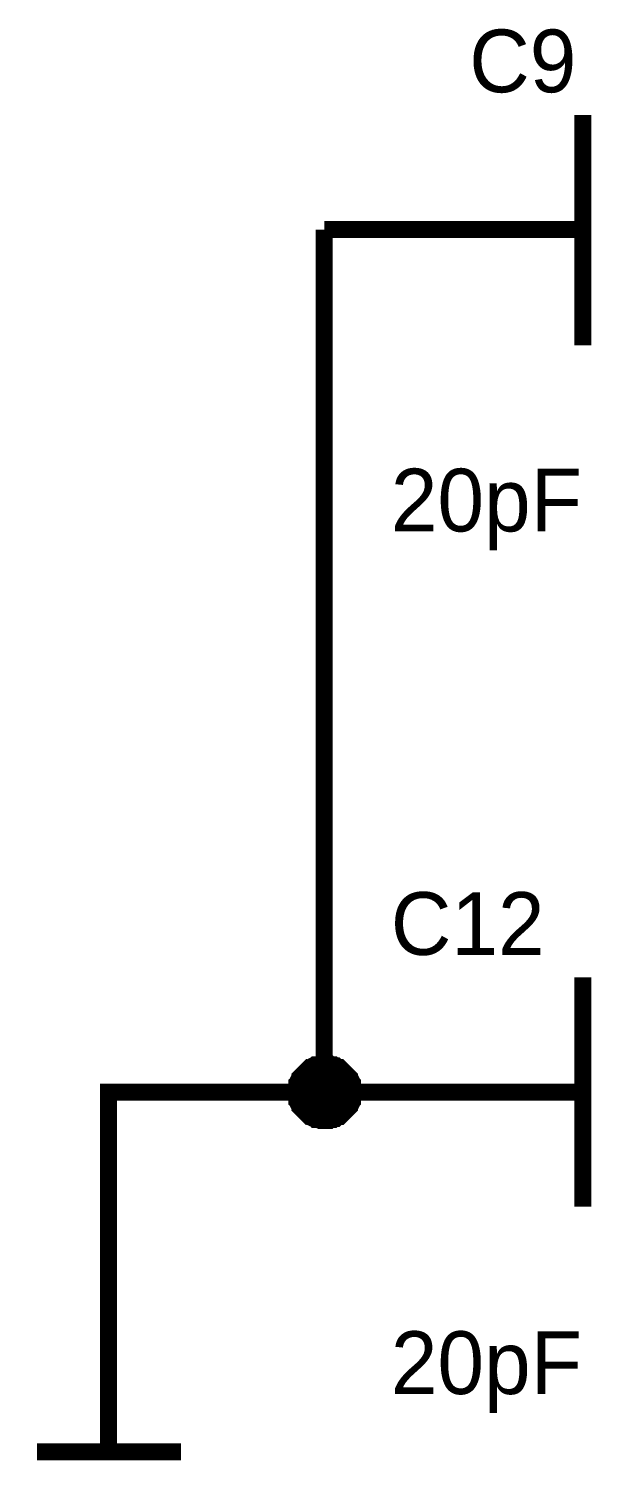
# Model space of a CAD drawing. Header units: millimetres. Extents: x 0 to 11.5, y 0 to 7.6.
# Drawn here: x 5.694 to 6.086, y 1.895 to 2.89 of the extents above; entities that cross this region are included whole.
import ezdxf

# ---------------------------------------------------------------- set-up
doc = ezdxf.new("R2010")
doc.units = ezdxf.units.MM
doc.header["$MEASUREMENT"] = 0
doc.layers.add('Sheet', color=255, linetype='Continuous')

msp = doc.modelspace()

# ---------------------------------------------------------------- linework, layer by layer
at = {"layer": 'Sheet'}
for points, const_width in [([(6.08005, 2.67009), (6.08005, 2.83024)], 0.0118), ([(5.75, 2.00086), (5.75, 2.15079), (5.90002, 2.15079), (5.90002, 2.7505)], 0.0118), ([(6.00027, 2.7505), (5.90002, 2.7505)], 0.0118), ([(6.08005, 2.7505), (6.00027, 2.7505)], 0.0118), ([(6.08005, 2.07105), (6.08005, 2.23052)], 0.0118), ([(5.88025, 2.15079), (5.88025, 2.15147), (5.88025, 2.15283), (5.88025, 2.15352), (5.88093, 2.15488), (5.88093, 2.15556), (5.88093, 2.15692), (5.88161, 2.1576), (5.88161, 2.15829), (5.88229, 2.15965), (5.88298, 2.16033), (5.88298, 2.16101), (5.88366, 2.16169), (5.88434, 2.16237), (5.88502, 2.16306), (5.8857, 2.16374), (5.88639, 2.16442), (5.88707, 2.1651), (5.88775, 2.16578), (5.88843, 2.16646), (5.88911, 2.16714), (5.88979, 2.16783), (5.89048, 2.16783), (5.89116, 2.16851), (5.89252, 2.16919), (5.8932, 2.16919), (5.89389, 2.16987), (5.89525, 2.16987), (5.89593, 2.16987), (5.8973, 2.17055), (5.89798, 2.17055), (5.89934, 2.17055), (5.90002, 2.17055)], 0.0118), ([(5.88025, 2.15079), (5.88025, 2.15147), (5.88025, 2.15283), (5.88025, 2.15352), (5.88093, 2.15488), (5.88093, 2.15556), (5.88093, 2.15692), (5.88161, 2.1576), (5.88161, 2.15829), (5.88229, 2.15965), (5.88298, 2.16033), (5.88298, 2.16101), (5.88366, 2.16169), (5.88434, 2.16237), (5.88502, 2.16306), (5.8857, 2.16374), (5.88639, 2.16442), (5.88707, 2.1651), (5.88775, 2.16578), (5.88843, 2.16646), (5.88911, 2.16714), (5.88979, 2.16783), (5.89048, 2.16783), (5.89116, 2.16851), (5.89252, 2.16919), (5.8932, 2.16919), (5.89389, 2.16987), (5.89525, 2.16987), (5.89593, 2.16987), (5.8973, 2.17055), (5.89798, 2.17055), (5.89934, 2.17055), (5.90002, 2.17055)], 0.0118), ([(5.88025, 2.15079), (5.88025, 2.15147), (5.88025, 2.15283), (5.88025, 2.15352), (5.88093, 2.15488), (5.88093, 2.15556), (5.88093, 2.15692), (5.88161, 2.1576), (5.88161, 2.15829), (5.88229, 2.15965), (5.88298, 2.16033), (5.88298, 2.16101), (5.88366, 2.16169), (5.88434, 2.16237), (5.88502, 2.16306), (5.8857, 2.16374), (5.88639, 2.16442), (5.88707, 2.1651), (5.88775, 2.16578), (5.88843, 2.16646), (5.88911, 2.16714), (5.88979, 2.16783), (5.89048, 2.16783), (5.89116, 2.16851), (5.89252, 2.16919), (5.8932, 2.16919), (5.89389, 2.16987), (5.89525, 2.16987), (5.89593, 2.16987), (5.8973, 2.17055), (5.89798, 2.17055), (5.89934, 2.17055), (5.90002, 2.17055)], 0.0118), ([(5.88025, 2.15079), (5.88025, 2.15147), (5.88025, 2.15283), (5.88025, 2.15352), (5.88093, 2.15488), (5.88093, 2.15556), (5.88093, 2.15692), (5.88161, 2.1576), (5.88161, 2.15829), (5.88229, 2.15965), (5.88298, 2.16033), (5.88298, 2.16101), (5.88366, 2.16169), (5.88434, 2.16237), (5.88502, 2.16306), (5.8857, 2.16374), (5.88639, 2.16442), (5.88707, 2.1651), (5.88775, 2.16578), (5.88843, 2.16646), (5.88911, 2.16714), (5.88979, 2.16783), (5.89048, 2.16783), (5.89116, 2.16851), (5.89252, 2.16919), (5.8932, 2.16919), (5.89389, 2.16987), (5.89525, 2.16987), (5.89593, 2.16987), (5.8973, 2.17055), (5.89798, 2.17055), (5.89934, 2.17055), (5.90002, 2.17055)], 0.0118), ([(5.88025, 2.15079), (5.88025, 2.15147), (5.88025, 2.15283), (5.88025, 2.15352), (5.88093, 2.15488), (5.88093, 2.15556), (5.88093, 2.15692), (5.88161, 2.1576), (5.88161, 2.15829), (5.88229, 2.15965), (5.88298, 2.16033), (5.88298, 2.16101), (5.88366, 2.16169), (5.88434, 2.16237), (5.88502, 2.16306), (5.8857, 2.16374), (5.88639, 2.16442), (5.88707, 2.1651), (5.88775, 2.16578), (5.88843, 2.16646), (5.88911, 2.16714), (5.88979, 2.16783), (5.89048, 2.16783), (5.89116, 2.16851), (5.89252, 2.16919), (5.8932, 2.16919), (5.89389, 2.16987), (5.89525, 2.16987), (5.89593, 2.16987), (5.8973, 2.17055), (5.89798, 2.17055), (5.89934, 2.17055), (5.90002, 2.17055)], 0.0118), ([(5.88025, 2.15079), (5.88025, 2.15147), (5.88025, 2.15283), (5.88025, 2.15352), (5.88093, 2.15488), (5.88093, 2.15556), (5.88093, 2.15692), (5.88161, 2.1576), (5.88161, 2.15829), (5.88229, 2.15965), (5.88298, 2.16033), (5.88298, 2.16101), (5.88366, 2.16169), (5.88434, 2.16237), (5.88502, 2.16306), (5.8857, 2.16374), (5.88639, 2.16442), (5.88707, 2.1651), (5.88775, 2.16578), (5.88843, 2.16646), (5.88911, 2.16714), (5.88979, 2.16783), (5.89048, 2.16783), (5.89116, 2.16851), (5.89252, 2.16919), (5.8932, 2.16919), (5.89389, 2.16987), (5.89525, 2.16987), (5.89593, 2.16987), (5.8973, 2.17055), (5.89798, 2.17055), (5.89934, 2.17055), (5.90002, 2.17055)], 0.0039), ([(5.88025, 2.15079), (5.88025, 2.15147), (5.88025, 2.15283), (5.88025, 2.15352), (5.88093, 2.15488), (5.88093, 2.15556), (5.88093, 2.15692), (5.88161, 2.1576), (5.88161, 2.15829), (5.88229, 2.15965), (5.88298, 2.16033), (5.88298, 2.16101), (5.88366, 2.16169), (5.88434, 2.16237), (5.88502, 2.16306), (5.8857, 2.16374), (5.88639, 2.16442), (5.88707, 2.1651), (5.88775, 2.16578), (5.88843, 2.16646), (5.88911, 2.16714), (5.88979, 2.16783), (5.89048, 2.16783), (5.89116, 2.16851), (5.89252, 2.16919), (5.8932, 2.16919), (5.89389, 2.16987), (5.89525, 2.16987), (5.89593, 2.16987), (5.8973, 2.17055), (5.89798, 2.17055), (5.89934, 2.17055), (5.90002, 2.17055)], 0.0039), ([(5.88025, 2.15079), (5.88025, 2.15147), (5.88025, 2.15283), (5.88025, 2.15352), (5.88093, 2.15488), (5.88093, 2.15556), (5.88093, 2.15692), (5.88161, 2.1576), (5.88161, 2.15829), (5.88229, 2.15965), (5.88298, 2.16033), (5.88298, 2.16101), (5.88366, 2.16169), (5.88434, 2.16237), (5.88502, 2.16306), (5.8857, 2.16374), (5.88639, 2.16442), (5.88707, 2.1651), (5.88775, 2.16578), (5.88843, 2.16646), (5.88911, 2.16714), (5.88979, 2.16783), (5.89048, 2.16783), (5.89116, 2.16851), (5.89252, 2.16919), (5.8932, 2.16919), (5.89389, 2.16987), (5.89525, 2.16987), (5.89593, 2.16987), (5.8973, 2.17055), (5.89798, 2.17055), (5.89934, 2.17055), (5.90002, 2.17055)], 0.0039), ([(5.88025, 2.15079), (5.88025, 2.15147), (5.88025, 2.15283), (5.88025, 2.15352), (5.88093, 2.15488), (5.88093, 2.15556), (5.88093, 2.15692), (5.88161, 2.1576), (5.88161, 2.15829), (5.88229, 2.15965), (5.88298, 2.16033), (5.88298, 2.16101), (5.88366, 2.16169), (5.88434, 2.16237), (5.88502, 2.16306), (5.8857, 2.16374), (5.88639, 2.16442), (5.88707, 2.1651), (5.88775, 2.16578), (5.88843, 2.16646), (5.88911, 2.16714), (5.88979, 2.16783), (5.89048, 2.16783), (5.89116, 2.16851), (5.89252, 2.16919), (5.8932, 2.16919), (5.89389, 2.16987), (5.89525, 2.16987), (5.89593, 2.16987), (5.8973, 2.17055), (5.89798, 2.17055), (5.89934, 2.17055), (5.90002, 2.17055)], 0.0039), ([(5.88025, 2.15079), (5.88025, 2.15147), (5.88025, 2.15283), (5.88025, 2.15352), (5.88093, 2.15488), (5.88093, 2.15556), (5.88093, 2.15692), (5.88161, 2.1576), (5.88161, 2.15829), (5.88229, 2.15965), (5.88298, 2.16033), (5.88298, 2.16101), (5.88366, 2.16169), (5.88434, 2.16237), (5.88502, 2.16306), (5.8857, 2.16374), (5.88639, 2.16442), (5.88707, 2.1651), (5.88775, 2.16578), (5.88843, 2.16646), (5.88911, 2.16714), (5.88979, 2.16783), (5.89048, 2.16783), (5.89116, 2.16851), (5.89252, 2.16919), (5.8932, 2.16919), (5.89389, 2.16987), (5.89525, 2.16987), (5.89593, 2.16987), (5.8973, 2.17055), (5.89798, 2.17055), (5.89934, 2.17055), (5.90002, 2.17055)], 0.0039), ([(5.90002, 2.17055), (5.90002, 2.17055)], 0.0118), ([(5.90002, 2.17055), (5.90139, 2.17055), (5.90207, 2.17055), (5.90343, 2.17055), (5.90412, 2.16987), (5.90548, 2.16987), (5.90616, 2.16987), (5.90684, 2.16919), (5.90821, 2.16919), (5.90889, 2.16851), (5.90957, 2.16783), (5.91093, 2.16783), (5.91162, 2.16714), (5.9123, 2.16646), (5.91298, 2.16578), (5.91366, 2.1651), (5.91434, 2.16442), (5.91503, 2.16374), (5.91571, 2.16306), (5.91639, 2.16237), (5.91707, 2.16169), (5.91775, 2.16101), (5.91775, 2.16033), (5.91844, 2.15965), (5.91912, 2.15829), (5.91912, 2.1576), (5.9198, 2.15692), (5.9198, 2.15556), (5.9198, 2.15488), (5.92048, 2.15352), (5.92048, 2.15283), (5.92048, 2.15147), (5.92048, 2.15079)], 0.0118), ([(5.90002, 2.17055), (5.90002, 2.17055)], 0.0118), ([(5.90002, 2.17055), (5.90139, 2.17055), (5.90207, 2.17055), (5.90343, 2.17055), (5.90412, 2.16987), (5.90548, 2.16987), (5.90616, 2.16987), (5.90684, 2.16919), (5.90821, 2.16919), (5.90889, 2.16851), (5.90957, 2.16783), (5.91093, 2.16783), (5.91162, 2.16714), (5.9123, 2.16646), (5.91298, 2.16578), (5.91366, 2.1651), (5.91434, 2.16442), (5.91503, 2.16374), (5.91571, 2.16306), (5.91639, 2.16237), (5.91707, 2.16169), (5.91775, 2.16101), (5.91775, 2.16033), (5.91844, 2.15965), (5.91912, 2.15829), (5.91912, 2.1576), (5.9198, 2.15692), (5.9198, 2.15556), (5.9198, 2.15488), (5.92048, 2.15352), (5.92048, 2.15283), (5.92048, 2.15147), (5.92048, 2.15079)], 0.0118), ([(5.90002, 2.17055), (5.90002, 2.17055)], 0.0118), ([(5.90002, 2.17055), (5.90139, 2.17055), (5.90207, 2.17055), (5.90343, 2.17055), (5.90412, 2.16987), (5.90548, 2.16987), (5.90616, 2.16987), (5.90684, 2.16919), (5.90821, 2.16919), (5.90889, 2.16851), (5.90957, 2.16783), (5.91093, 2.16783), (5.91162, 2.16714), (5.9123, 2.16646), (5.91298, 2.16578), (5.91366, 2.1651), (5.91434, 2.16442), (5.91503, 2.16374), (5.91571, 2.16306), (5.91639, 2.16237), (5.91707, 2.16169), (5.91775, 2.16101), (5.91775, 2.16033), (5.91844, 2.15965), (5.91912, 2.15829), (5.91912, 2.1576), (5.9198, 2.15692), (5.9198, 2.15556), (5.9198, 2.15488), (5.92048, 2.15352), (5.92048, 2.15283), (5.92048, 2.15147), (5.92048, 2.15079)], 0.0118), ([(5.90002, 2.17055), (5.90002, 2.17055)], 0.0118), ([(5.90002, 2.17055), (5.90139, 2.17055), (5.90207, 2.17055), (5.90343, 2.17055), (5.90412, 2.16987), (5.90548, 2.16987), (5.90616, 2.16987), (5.90684, 2.16919), (5.90821, 2.16919), (5.90889, 2.16851), (5.90957, 2.16783), (5.91093, 2.16783), (5.91162, 2.16714), (5.9123, 2.16646), (5.91298, 2.16578), (5.91366, 2.1651), (5.91434, 2.16442), (5.91503, 2.16374), (5.91571, 2.16306), (5.91639, 2.16237), (5.91707, 2.16169), (5.91775, 2.16101), (5.91775, 2.16033), (5.91844, 2.15965), (5.91912, 2.15829), (5.91912, 2.1576), (5.9198, 2.15692), (5.9198, 2.15556), (5.9198, 2.15488), (5.92048, 2.15352), (5.92048, 2.15283), (5.92048, 2.15147), (5.92048, 2.15079)], 0.0118), ([(5.90002, 2.17055), (5.90002, 2.17055)], 0.0118), ([(5.90002, 2.17055), (5.90139, 2.17055), (5.90207, 2.17055), (5.90343, 2.17055), (5.90412, 2.16987), (5.90548, 2.16987), (5.90616, 2.16987), (5.90684, 2.16919), (5.90821, 2.16919), (5.90889, 2.16851), (5.90957, 2.16783), (5.91093, 2.16783), (5.91162, 2.16714), (5.9123, 2.16646), (5.91298, 2.16578), (5.91366, 2.1651), (5.91434, 2.16442), (5.91503, 2.16374), (5.91571, 2.16306), (5.91639, 2.16237), (5.91707, 2.16169), (5.91775, 2.16101), (5.91775, 2.16033), (5.91844, 2.15965), (5.91912, 2.15829), (5.91912, 2.1576), (5.9198, 2.15692), (5.9198, 2.15556), (5.9198, 2.15488), (5.92048, 2.15352), (5.92048, 2.15283), (5.92048, 2.15147), (5.92048, 2.15079)], 0.0118), ([(5.90002, 2.17055), (5.90002, 2.17055)], 0.0039), ([(5.90002, 2.17055), (5.90139, 2.17055), (5.90207, 2.17055), (5.90343, 2.17055), (5.90412, 2.16987), (5.90548, 2.16987), (5.90616, 2.16987), (5.90684, 2.16919), (5.90821, 2.16919), (5.90889, 2.16851), (5.90957, 2.16783), (5.91093, 2.16783), (5.91162, 2.16714), (5.9123, 2.16646), (5.91298, 2.16578), (5.91366, 2.1651), (5.91434, 2.16442), (5.91503, 2.16374), (5.91571, 2.16306), (5.91639, 2.16237), (5.91707, 2.16169), (5.91775, 2.16101), (5.91775, 2.16033), (5.91844, 2.15965), (5.91912, 2.15829), (5.91912, 2.1576), (5.9198, 2.15692), (5.9198, 2.15556), (5.9198, 2.15488), (5.92048, 2.15352), (5.92048, 2.15283), (5.92048, 2.15147), (5.92048, 2.15079)], 0.0039), ([(5.90002, 2.17055), (5.90002, 2.17055)], 0.0039), ([(5.90002, 2.17055), (5.90139, 2.17055), (5.90207, 2.17055), (5.90343, 2.17055), (5.90412, 2.16987), (5.90548, 2.16987), (5.90616, 2.16987), (5.90684, 2.16919), (5.90821, 2.16919), (5.90889, 2.16851), (5.90957, 2.16783), (5.91093, 2.16783), (5.91162, 2.16714), (5.9123, 2.16646), (5.91298, 2.16578), (5.91366, 2.1651), (5.91434, 2.16442), (5.91503, 2.16374), (5.91571, 2.16306), (5.91639, 2.16237), (5.91707, 2.16169), (5.91775, 2.16101), (5.91775, 2.16033), (5.91844, 2.15965), (5.91912, 2.15829), (5.91912, 2.1576), (5.9198, 2.15692), (5.9198, 2.15556), (5.9198, 2.15488), (5.92048, 2.15352), (5.92048, 2.15283), (5.92048, 2.15147), (5.92048, 2.15079)], 0.0039), ([(5.90002, 2.17055), (5.90002, 2.17055)], 0.0039), ([(5.90002, 2.17055), (5.90139, 2.17055), (5.90207, 2.17055), (5.90343, 2.17055), (5.90412, 2.16987), (5.90548, 2.16987), (5.90616, 2.16987), (5.90684, 2.16919), (5.90821, 2.16919), (5.90889, 2.16851), (5.90957, 2.16783), (5.91093, 2.16783), (5.91162, 2.16714), (5.9123, 2.16646), (5.91298, 2.16578), (5.91366, 2.1651), (5.91434, 2.16442), (5.91503, 2.16374), (5.91571, 2.16306), (5.91639, 2.16237), (5.91707, 2.16169), (5.91775, 2.16101), (5.91775, 2.16033), (5.91844, 2.15965), (5.91912, 2.15829), (5.91912, 2.1576), (5.9198, 2.15692), (5.9198, 2.15556), (5.9198, 2.15488), (5.92048, 2.15352), (5.92048, 2.15283), (5.92048, 2.15147), (5.92048, 2.15079)], 0.0039), ([(5.90002, 2.17055), (5.90002, 2.17055)], 0.0039), ([(5.90002, 2.17055), (5.90139, 2.17055), (5.90207, 2.17055), (5.90343, 2.17055), (5.90412, 2.16987), (5.90548, 2.16987), (5.90616, 2.16987), (5.90684, 2.16919), (5.90821, 2.16919), (5.90889, 2.16851), (5.90957, 2.16783), (5.91093, 2.16783), (5.91162, 2.16714), (5.9123, 2.16646), (5.91298, 2.16578), (5.91366, 2.1651), (5.91434, 2.16442), (5.91503, 2.16374), (5.91571, 2.16306), (5.91639, 2.16237), (5.91707, 2.16169), (5.91775, 2.16101), (5.91775, 2.16033), (5.91844, 2.15965), (5.91912, 2.15829), (5.91912, 2.1576), (5.9198, 2.15692), (5.9198, 2.15556), (5.9198, 2.15488), (5.92048, 2.15352), (5.92048, 2.15283), (5.92048, 2.15147), (5.92048, 2.15079)], 0.0039), ([(5.90002, 2.17055), (5.90002, 2.17055)], 0.0039), ([(5.90002, 2.17055), (5.90139, 2.17055), (5.90207, 2.17055), (5.90343, 2.17055), (5.90412, 2.16987), (5.90548, 2.16987), (5.90616, 2.16987), (5.90684, 2.16919), (5.90821, 2.16919), (5.90889, 2.16851), (5.90957, 2.16783), (5.91093, 2.16783), (5.91162, 2.16714), (5.9123, 2.16646), (5.91298, 2.16578), (5.91366, 2.1651), (5.91434, 2.16442), (5.91503, 2.16374), (5.91571, 2.16306), (5.91639, 2.16237), (5.91707, 2.16169), (5.91775, 2.16101), (5.91775, 2.16033), (5.91844, 2.15965), (5.91912, 2.15829), (5.91912, 2.1576), (5.9198, 2.15692), (5.9198, 2.15556), (5.9198, 2.15488), (5.92048, 2.15352), (5.92048, 2.15283), (5.92048, 2.15147), (5.92048, 2.15079)], 0.0039), ([(5.90002, 2.13103), (5.89934, 2.13103), (5.89798, 2.13103), (5.8973, 2.13103), (5.89593, 2.13171), (5.89525, 2.13171), (5.89389, 2.13171), (5.8932, 2.13239), (5.89252, 2.13239), (5.89116, 2.13307), (5.89048, 2.13375), (5.88979, 2.13375), (5.88911, 2.13443), (5.88843, 2.13511), (5.88775, 2.1358), (5.88707, 2.13648), (5.88639, 2.13716), (5.8857, 2.13784), (5.88502, 2.13852), (5.88434, 2.1392), (5.88366, 2.13989), (5.88298, 2.14057), (5.88298, 2.14125), (5.88229, 2.14193), (5.88161, 2.14329), (5.88161, 2.14397), (5.88093, 2.14466), (5.88093, 2.14602), (5.88093, 2.1467), (5.88025, 2.14806), (5.88025, 2.14874), (5.88025, 2.15011), (5.88025, 2.15079)], 0.0118), ([(5.88025, 2.15079), (5.88025, 2.15079)], 0.0118), ([(5.90002, 2.13103), (5.89934, 2.13103), (5.89798, 2.13103), (5.8973, 2.13103), (5.89593, 2.13171), (5.89525, 2.13171), (5.89389, 2.13171), (5.8932, 2.13239), (5.89252, 2.13239), (5.89116, 2.13307), (5.89048, 2.13375), (5.88979, 2.13375), (5.88911, 2.13443), (5.88843, 2.13511), (5.88775, 2.1358), (5.88707, 2.13648), (5.88639, 2.13716), (5.8857, 2.13784), (5.88502, 2.13852), (5.88434, 2.1392), (5.88366, 2.13989), (5.88298, 2.14057), (5.88298, 2.14125), (5.88229, 2.14193), (5.88161, 2.14329), (5.88161, 2.14397), (5.88093, 2.14466), (5.88093, 2.14602), (5.88093, 2.1467), (5.88025, 2.14806), (5.88025, 2.14874), (5.88025, 2.15011), (5.88025, 2.15079)], 0.0118), ([(5.88025, 2.15079), (5.88025, 2.15079)], 0.0118), ([(5.90002, 2.13103), (5.89934, 2.13103), (5.89798, 2.13103), (5.8973, 2.13103), (5.89593, 2.13171), (5.89525, 2.13171), (5.89389, 2.13171), (5.8932, 2.13239), (5.89252, 2.13239), (5.89116, 2.13307), (5.89048, 2.13375), (5.88979, 2.13375), (5.88911, 2.13443), (5.88843, 2.13511), (5.88775, 2.1358), (5.88707, 2.13648), (5.88639, 2.13716), (5.8857, 2.13784), (5.88502, 2.13852), (5.88434, 2.1392), (5.88366, 2.13989), (5.88298, 2.14057), (5.88298, 2.14125), (5.88229, 2.14193), (5.88161, 2.14329), (5.88161, 2.14397), (5.88093, 2.14466), (5.88093, 2.14602), (5.88093, 2.1467), (5.88025, 2.14806), (5.88025, 2.14874), (5.88025, 2.15011), (5.88025, 2.15079)], 0.0118), ([(5.88025, 2.15079), (5.88025, 2.15079)], 0.0118), ([(5.90002, 2.13103), (5.89934, 2.13103), (5.89798, 2.13103), (5.8973, 2.13103), (5.89593, 2.13171), (5.89525, 2.13171), (5.89389, 2.13171), (5.8932, 2.13239), (5.89252, 2.13239), (5.89116, 2.13307), (5.89048, 2.13375), (5.88979, 2.13375), (5.88911, 2.13443), (5.88843, 2.13511), (5.88775, 2.1358), (5.88707, 2.13648), (5.88639, 2.13716), (5.8857, 2.13784), (5.88502, 2.13852), (5.88434, 2.1392), (5.88366, 2.13989), (5.88298, 2.14057), (5.88298, 2.14125), (5.88229, 2.14193), (5.88161, 2.14329), (5.88161, 2.14397), (5.88093, 2.14466), (5.88093, 2.14602), (5.88093, 2.1467), (5.88025, 2.14806), (5.88025, 2.14874), (5.88025, 2.15011), (5.88025, 2.15079)], 0.0118), ([(5.88025, 2.15079), (5.88025, 2.15079)], 0.0118), ([(5.90002, 2.13103), (5.89934, 2.13103), (5.89798, 2.13103), (5.8973, 2.13103), (5.89593, 2.13171), (5.89525, 2.13171), (5.89389, 2.13171), (5.8932, 2.13239), (5.89252, 2.13239), (5.89116, 2.13307), (5.89048, 2.13375), (5.88979, 2.13375), (5.88911, 2.13443), (5.88843, 2.13511), (5.88775, 2.1358), (5.88707, 2.13648), (5.88639, 2.13716), (5.8857, 2.13784), (5.88502, 2.13852), (5.88434, 2.1392), (5.88366, 2.13989), (5.88298, 2.14057), (5.88298, 2.14125), (5.88229, 2.14193), (5.88161, 2.14329), (5.88161, 2.14397), (5.88093, 2.14466), (5.88093, 2.14602), (5.88093, 2.1467), (5.88025, 2.14806), (5.88025, 2.14874), (5.88025, 2.15011), (5.88025, 2.15079)], 0.0118), ([(5.88025, 2.15079), (5.88025, 2.15079)], 0.0118), ([(5.90002, 2.13103), (5.89934, 2.13103), (5.89798, 2.13103), (5.8973, 2.13103), (5.89593, 2.13171), (5.89525, 2.13171), (5.89389, 2.13171), (5.8932, 2.13239), (5.89252, 2.13239), (5.89116, 2.13307), (5.89048, 2.13375), (5.88979, 2.13375), (5.88911, 2.13443), (5.88843, 2.13511), (5.88775, 2.1358), (5.88707, 2.13648), (5.88639, 2.13716), (5.8857, 2.13784), (5.88502, 2.13852), (5.88434, 2.1392), (5.88366, 2.13989), (5.88298, 2.14057), (5.88298, 2.14125), (5.88229, 2.14193), (5.88161, 2.14329), (5.88161, 2.14397), (5.88093, 2.14466), (5.88093, 2.14602), (5.88093, 2.1467), (5.88025, 2.14806), (5.88025, 2.14874), (5.88025, 2.15011), (5.88025, 2.15079)], 0.0039), ([(5.88025, 2.15079), (5.88025, 2.15079)], 0.0039), ([(5.90002, 2.13103), (5.89934, 2.13103), (5.89798, 2.13103), (5.8973, 2.13103), (5.89593, 2.13171), (5.89525, 2.13171), (5.89389, 2.13171), (5.8932, 2.13239), (5.89252, 2.13239), (5.89116, 2.13307), (5.89048, 2.13375), (5.88979, 2.13375), (5.88911, 2.13443), (5.88843, 2.13511), (5.88775, 2.1358), (5.88707, 2.13648), (5.88639, 2.13716), (5.8857, 2.13784), (5.88502, 2.13852), (5.88434, 2.1392), (5.88366, 2.13989), (5.88298, 2.14057), (5.88298, 2.14125), (5.88229, 2.14193), (5.88161, 2.14329), (5.88161, 2.14397), (5.88093, 2.14466), (5.88093, 2.14602), (5.88093, 2.1467), (5.88025, 2.14806), (5.88025, 2.14874), (5.88025, 2.15011), (5.88025, 2.15079)], 0.0039), ([(5.88025, 2.15079), (5.88025, 2.15079)], 0.0039), ([(5.90002, 2.13103), (5.89934, 2.13103), (5.89798, 2.13103), (5.8973, 2.13103), (5.89593, 2.13171), (5.89525, 2.13171), (5.89389, 2.13171), (5.8932, 2.13239), (5.89252, 2.13239), (5.89116, 2.13307), (5.89048, 2.13375), (5.88979, 2.13375), (5.88911, 2.13443), (5.88843, 2.13511), (5.88775, 2.1358), (5.88707, 2.13648), (5.88639, 2.13716), (5.8857, 2.13784), (5.88502, 2.13852), (5.88434, 2.1392), (5.88366, 2.13989), (5.88298, 2.14057), (5.88298, 2.14125), (5.88229, 2.14193), (5.88161, 2.14329), (5.88161, 2.14397), (5.88093, 2.14466), (5.88093, 2.14602), (5.88093, 2.1467), (5.88025, 2.14806), (5.88025, 2.14874), (5.88025, 2.15011), (5.88025, 2.15079)], 0.0039), ([(5.88025, 2.15079), (5.88025, 2.15079)], 0.0039), ([(5.90002, 2.13103), (5.89934, 2.13103), (5.89798, 2.13103), (5.8973, 2.13103), (5.89593, 2.13171), (5.89525, 2.13171), (5.89389, 2.13171), (5.8932, 2.13239), (5.89252, 2.13239), (5.89116, 2.13307), (5.89048, 2.13375), (5.88979, 2.13375), (5.88911, 2.13443), (5.88843, 2.13511), (5.88775, 2.1358), (5.88707, 2.13648), (5.88639, 2.13716), (5.8857, 2.13784), (5.88502, 2.13852), (5.88434, 2.1392), (5.88366, 2.13989), (5.88298, 2.14057), (5.88298, 2.14125), (5.88229, 2.14193), (5.88161, 2.14329), (5.88161, 2.14397), (5.88093, 2.14466), (5.88093, 2.14602), (5.88093, 2.1467), (5.88025, 2.14806), (5.88025, 2.14874), (5.88025, 2.15011), (5.88025, 2.15079)], 0.0039), ([(5.88025, 2.15079), (5.88025, 2.15079)], 0.0039), ([(5.90002, 2.13103), (5.89934, 2.13103), (5.89798, 2.13103), (5.8973, 2.13103), (5.89593, 2.13171), (5.89525, 2.13171), (5.89389, 2.13171), (5.8932, 2.13239), (5.89252, 2.13239), (5.89116, 2.13307), (5.89048, 2.13375), (5.88979, 2.13375), (5.88911, 2.13443), (5.88843, 2.13511), (5.88775, 2.1358), (5.88707, 2.13648), (5.88639, 2.13716), (5.8857, 2.13784), (5.88502, 2.13852), (5.88434, 2.1392), (5.88366, 2.13989), (5.88298, 2.14057), (5.88298, 2.14125), (5.88229, 2.14193), (5.88161, 2.14329), (5.88161, 2.14397), (5.88093, 2.14466), (5.88093, 2.14602), (5.88093, 2.1467), (5.88025, 2.14806), (5.88025, 2.14874), (5.88025, 2.15011), (5.88025, 2.15079)], 0.0039), ([(5.88025, 2.15079), (5.88025, 2.15079)], 0.0039), ([(5.92048, 2.15079), (5.92048, 2.15011), (5.92048, 2.14874), (5.92048, 2.14806), (5.9198, 2.1467), (5.9198, 2.14602), (5.9198, 2.14466), (5.91912, 2.14397), (5.91912, 2.14329), (5.91844, 2.14193), (5.91775, 2.14125), (5.91775, 2.14057), (5.91707, 2.13989), (5.91639, 2.1392), (5.91571, 2.13852), (5.91503, 2.13784), (5.91434, 2.13716), (5.91366, 2.13648), (5.91298, 2.1358), (5.9123, 2.13511), (5.91162, 2.13443), (5.91093, 2.13375), (5.90957, 2.13375), (5.90889, 2.13307), (5.90821, 2.13239), (5.90684, 2.13239), (5.90616, 2.13171), (5.90548, 2.13171), (5.90412, 2.13171), (5.90343, 2.13103), (5.90207, 2.13103), (5.90139, 2.13103), (5.90002, 2.13103)], 0.0118), ([(6.00027, 2.15079), (5.90002, 2.15079)], 0.0118), ([(5.92048, 2.15079), (5.92048, 2.15011), (5.92048, 2.14874), (5.92048, 2.14806), (5.9198, 2.1467), (5.9198, 2.14602), (5.9198, 2.14466), (5.91912, 2.14397), (5.91912, 2.14329), (5.91844, 2.14193), (5.91775, 2.14125), (5.91775, 2.14057), (5.91707, 2.13989), (5.91639, 2.1392), (5.91571, 2.13852), (5.91503, 2.13784), (5.91434, 2.13716), (5.91366, 2.13648), (5.91298, 2.1358), (5.9123, 2.13511), (5.91162, 2.13443), (5.91093, 2.13375), (5.90957, 2.13375), (5.90889, 2.13307), (5.90821, 2.13239), (5.90684, 2.13239), (5.90616, 2.13171), (5.90548, 2.13171), (5.90412, 2.13171), (5.90343, 2.13103), (5.90207, 2.13103), (5.90139, 2.13103), (5.90002, 2.13103)], 0.0118), ([(5.92048, 2.15079), (5.92048, 2.15011), (5.92048, 2.14874), (5.92048, 2.14806), (5.9198, 2.1467), (5.9198, 2.14602), (5.9198, 2.14466), (5.91912, 2.14397), (5.91912, 2.14329), (5.91844, 2.14193), (5.91775, 2.14125), (5.91775, 2.14057), (5.91707, 2.13989), (5.91639, 2.1392), (5.91571, 2.13852), (5.91503, 2.13784), (5.91434, 2.13716), (5.91366, 2.13648), (5.91298, 2.1358), (5.9123, 2.13511), (5.91162, 2.13443), (5.91093, 2.13375), (5.90957, 2.13375), (5.90889, 2.13307), (5.90821, 2.13239), (5.90684, 2.13239), (5.90616, 2.13171), (5.90548, 2.13171), (5.90412, 2.13171), (5.90343, 2.13103), (5.90207, 2.13103), (5.90139, 2.13103), (5.90002, 2.13103)], 0.0118), ([(5.92048, 2.15079), (5.92048, 2.15011), (5.92048, 2.14874), (5.92048, 2.14806), (5.9198, 2.1467), (5.9198, 2.14602), (5.9198, 2.14466), (5.91912, 2.14397), (5.91912, 2.14329), (5.91844, 2.14193), (5.91775, 2.14125), (5.91775, 2.14057), (5.91707, 2.13989), (5.91639, 2.1392), (5.91571, 2.13852), (5.91503, 2.13784), (5.91434, 2.13716), (5.91366, 2.13648), (5.91298, 2.1358), (5.9123, 2.13511), (5.91162, 2.13443), (5.91093, 2.13375), (5.90957, 2.13375), (5.90889, 2.13307), (5.90821, 2.13239), (5.90684, 2.13239), (5.90616, 2.13171), (5.90548, 2.13171), (5.90412, 2.13171), (5.90343, 2.13103), (5.90207, 2.13103), (5.90139, 2.13103), (5.90002, 2.13103)], 0.0118), ([(5.92048, 2.15079), (5.92048, 2.15011), (5.92048, 2.14874), (5.92048, 2.14806), (5.9198, 2.1467), (5.9198, 2.14602), (5.9198, 2.14466), (5.91912, 2.14397), (5.91912, 2.14329), (5.91844, 2.14193), (5.91775, 2.14125), (5.91775, 2.14057), (5.91707, 2.13989), (5.91639, 2.1392), (5.91571, 2.13852), (5.91503, 2.13784), (5.91434, 2.13716), (5.91366, 2.13648), (5.91298, 2.1358), (5.9123, 2.13511), (5.91162, 2.13443), (5.91093, 2.13375), (5.90957, 2.13375), (5.90889, 2.13307), (5.90821, 2.13239), (5.90684, 2.13239), (5.90616, 2.13171), (5.90548, 2.13171), (5.90412, 2.13171), (5.90343, 2.13103), (5.90207, 2.13103), (5.90139, 2.13103), (5.90002, 2.13103)], 0.0118), ([(5.92048, 2.15079), (5.92048, 2.15011), (5.92048, 2.14874), (5.92048, 2.14806), (5.9198, 2.1467), (5.9198, 2.14602), (5.9198, 2.14466), (5.91912, 2.14397), (5.91912, 2.14329), (5.91844, 2.14193), (5.91775, 2.14125), (5.91775, 2.14057), (5.91707, 2.13989), (5.91639, 2.1392), (5.91571, 2.13852), (5.91503, 2.13784), (5.91434, 2.13716), (5.91366, 2.13648), (5.91298, 2.1358), (5.9123, 2.13511), (5.91162, 2.13443), (5.91093, 2.13375), (5.90957, 2.13375), (5.90889, 2.13307), (5.90821, 2.13239), (5.90684, 2.13239), (5.90616, 2.13171), (5.90548, 2.13171), (5.90412, 2.13171), (5.90343, 2.13103), (5.90207, 2.13103), (5.90139, 2.13103), (5.90002, 2.13103)], 0.0039), ([(5.92048, 2.15079), (5.92048, 2.15011), (5.92048, 2.14874), (5.92048, 2.14806), (5.9198, 2.1467), (5.9198, 2.14602), (5.9198, 2.14466), (5.91912, 2.14397), (5.91912, 2.14329), (5.91844, 2.14193), (5.91775, 2.14125), (5.91775, 2.14057), (5.91707, 2.13989), (5.91639, 2.1392), (5.91571, 2.13852), (5.91503, 2.13784), (5.91434, 2.13716), (5.91366, 2.13648), (5.91298, 2.1358), (5.9123, 2.13511), (5.91162, 2.13443), (5.91093, 2.13375), (5.90957, 2.13375), (5.90889, 2.13307), (5.90821, 2.13239), (5.90684, 2.13239), (5.90616, 2.13171), (5.90548, 2.13171), (5.90412, 2.13171), (5.90343, 2.13103), (5.90207, 2.13103), (5.90139, 2.13103), (5.90002, 2.13103)], 0.0039), ([(5.92048, 2.15079), (5.92048, 2.15011), (5.92048, 2.14874), (5.92048, 2.14806), (5.9198, 2.1467), (5.9198, 2.14602), (5.9198, 2.14466), (5.91912, 2.14397), (5.91912, 2.14329), (5.91844, 2.14193), (5.91775, 2.14125), (5.91775, 2.14057), (5.91707, 2.13989), (5.91639, 2.1392), (5.91571, 2.13852), (5.91503, 2.13784), (5.91434, 2.13716), (5.91366, 2.13648), (5.91298, 2.1358), (5.9123, 2.13511), (5.91162, 2.13443), (5.91093, 2.13375), (5.90957, 2.13375), (5.90889, 2.13307), (5.90821, 2.13239), (5.90684, 2.13239), (5.90616, 2.13171), (5.90548, 2.13171), (5.90412, 2.13171), (5.90343, 2.13103), (5.90207, 2.13103), (5.90139, 2.13103), (5.90002, 2.13103)], 0.0039), ([(5.92048, 2.15079), (5.92048, 2.15011), (5.92048, 2.14874), (5.92048, 2.14806), (5.9198, 2.1467), (5.9198, 2.14602), (5.9198, 2.14466), (5.91912, 2.14397), (5.91912, 2.14329), (5.91844, 2.14193), (5.91775, 2.14125), (5.91775, 2.14057), (5.91707, 2.13989), (5.91639, 2.1392), (5.91571, 2.13852), (5.91503, 2.13784), (5.91434, 2.13716), (5.91366, 2.13648), (5.91298, 2.1358), (5.9123, 2.13511), (5.91162, 2.13443), (5.91093, 2.13375), (5.90957, 2.13375), (5.90889, 2.13307), (5.90821, 2.13239), (5.90684, 2.13239), (5.90616, 2.13171), (5.90548, 2.13171), (5.90412, 2.13171), (5.90343, 2.13103), (5.90207, 2.13103), (5.90139, 2.13103), (5.90002, 2.13103)], 0.0039), ([(5.92048, 2.15079), (5.92048, 2.15011), (5.92048, 2.14874), (5.92048, 2.14806), (5.9198, 2.1467), (5.9198, 2.14602), (5.9198, 2.14466), (5.91912, 2.14397), (5.91912, 2.14329), (5.91844, 2.14193), (5.91775, 2.14125), (5.91775, 2.14057), (5.91707, 2.13989), (5.91639, 2.1392), (5.91571, 2.13852), (5.91503, 2.13784), (5.91434, 2.13716), (5.91366, 2.13648), (5.91298, 2.1358), (5.9123, 2.13511), (5.91162, 2.13443), (5.91093, 2.13375), (5.90957, 2.13375), (5.90889, 2.13307), (5.90821, 2.13239), (5.90684, 2.13239), (5.90616, 2.13171), (5.90548, 2.13171), (5.90412, 2.13171), (5.90343, 2.13103), (5.90207, 2.13103), (5.90139, 2.13103), (5.90002, 2.13103)], 0.0039), ([(5.92048, 2.15079), (5.92048, 2.15079), (5.92048, 2.15079), (5.92048, 2.15079), (5.92048, 2.15079), (5.92048, 2.15079), (5.92048, 2.15079), (5.92048, 2.15079), (5.92048, 2.15079), (5.92048, 2.15079), (5.92048, 2.15079), (5.92048, 2.15079), (5.92048, 2.15079), (5.92048, 2.15079), (5.92048, 2.15079), (5.92048, 2.15079), (5.92048, 2.15079), (5.92048, 2.15079), (5.92048, 2.15079), (5.92048, 2.15079), (5.92048, 2.15079), (5.92048, 2.15079), (5.92048, 2.15079), (5.92048, 2.15079), (5.92048, 2.15079), (5.92048, 2.15079), (5.92048, 2.15079), (5.92048, 2.15079), (5.92048, 2.15079), (5.92048, 2.15079), (5.92048, 2.15079), (5.92048, 2.15079), (5.92048, 2.15079)], 0.0118), ([(5.92048, 2.15079), (5.92048, 2.15079)], 0.0118), ([(5.92048, 2.15079), (5.92048, 2.15079), (5.92048, 2.15079), (5.92048, 2.15079), (5.92048, 2.15079), (5.92048, 2.15079), (5.92048, 2.15079), (5.92048, 2.15079), (5.92048, 2.15079), (5.92048, 2.15079), (5.92048, 2.15079), (5.92048, 2.15079), (5.92048, 2.15079), (5.92048, 2.15079), (5.92048, 2.15079), (5.92048, 2.15079), (5.92048, 2.15079), (5.92048, 2.15079), (5.92048, 2.15079), (5.92048, 2.15079), (5.92048, 2.15079), (5.92048, 2.15079), (5.92048, 2.15079), (5.92048, 2.15079), (5.92048, 2.15079), (5.92048, 2.15079), (5.92048, 2.15079), (5.92048, 2.15079), (5.92048, 2.15079), (5.92048, 2.15079), (5.92048, 2.15079), (5.92048, 2.15079), (5.92048, 2.15079)], 0.0118), ([(5.92048, 2.15079), (5.92048, 2.15079)], 0.0118), ([(5.92048, 2.15079), (5.92048, 2.15079), (5.92048, 2.15079), (5.92048, 2.15079), (5.92048, 2.15079), (5.92048, 2.15079), (5.92048, 2.15079), (5.92048, 2.15079), (5.92048, 2.15079), (5.92048, 2.15079), (5.92048, 2.15079), (5.92048, 2.15079), (5.92048, 2.15079), (5.92048, 2.15079), (5.92048, 2.15079), (5.92048, 2.15079), (5.92048, 2.15079), (5.92048, 2.15079), (5.92048, 2.15079), (5.92048, 2.15079), (5.92048, 2.15079), (5.92048, 2.15079), (5.92048, 2.15079), (5.92048, 2.15079), (5.92048, 2.15079), (5.92048, 2.15079), (5.92048, 2.15079), (5.92048, 2.15079), (5.92048, 2.15079), (5.92048, 2.15079), (5.92048, 2.15079), (5.92048, 2.15079), (5.92048, 2.15079)], 0.0118), ([(5.92048, 2.15079), (5.92048, 2.15079)], 0.0118), ([(5.92048, 2.15079), (5.92048, 2.15079), (5.92048, 2.15079), (5.92048, 2.15079), (5.92048, 2.15079), (5.92048, 2.15079), (5.92048, 2.15079), (5.92048, 2.15079), (5.92048, 2.15079), (5.92048, 2.15079), (5.92048, 2.15079), (5.92048, 2.15079), (5.92048, 2.15079), (5.92048, 2.15079), (5.92048, 2.15079), (5.92048, 2.15079), (5.92048, 2.15079), (5.92048, 2.15079), (5.92048, 2.15079), (5.92048, 2.15079), (5.92048, 2.15079), (5.92048, 2.15079), (5.92048, 2.15079), (5.92048, 2.15079), (5.92048, 2.15079), (5.92048, 2.15079), (5.92048, 2.15079), (5.92048, 2.15079), (5.92048, 2.15079), (5.92048, 2.15079), (5.92048, 2.15079), (5.92048, 2.15079), (5.92048, 2.15079)], 0.0118), ([(5.92048, 2.15079), (5.92048, 2.15079)], 0.0118), ([(5.92048, 2.15079), (5.92048, 2.15079), (5.92048, 2.15079), (5.92048, 2.15079), (5.92048, 2.15079), (5.92048, 2.15079), (5.92048, 2.15079), (5.92048, 2.15079), (5.92048, 2.15079), (5.92048, 2.15079), (5.92048, 2.15079), (5.92048, 2.15079), (5.92048, 2.15079), (5.92048, 2.15079), (5.92048, 2.15079), (5.92048, 2.15079), (5.92048, 2.15079), (5.92048, 2.15079), (5.92048, 2.15079), (5.92048, 2.15079), (5.92048, 2.15079), (5.92048, 2.15079), (5.92048, 2.15079), (5.92048, 2.15079), (5.92048, 2.15079), (5.92048, 2.15079), (5.92048, 2.15079), (5.92048, 2.15079), (5.92048, 2.15079), (5.92048, 2.15079), (5.92048, 2.15079), (5.92048, 2.15079), (5.92048, 2.15079)], 0.0118), ([(5.92048, 2.15079), (5.92048, 2.15079)], 0.0118), ([(5.92048, 2.15079), (5.92048, 2.15079), (5.92048, 2.15079), (5.92048, 2.15079), (5.92048, 2.15079), (5.92048, 2.15079), (5.92048, 2.15079), (5.92048, 2.15079), (5.92048, 2.15079), (5.92048, 2.15079), (5.92048, 2.15079), (5.92048, 2.15079), (5.92048, 2.15079), (5.92048, 2.15079), (5.92048, 2.15079), (5.92048, 2.15079), (5.92048, 2.15079), (5.92048, 2.15079), (5.92048, 2.15079), (5.92048, 2.15079), (5.92048, 2.15079), (5.92048, 2.15079), (5.92048, 2.15079), (5.92048, 2.15079), (5.92048, 2.15079), (5.92048, 2.15079), (5.92048, 2.15079), (5.92048, 2.15079), (5.92048, 2.15079), (5.92048, 2.15079), (5.92048, 2.15079), (5.92048, 2.15079), (5.92048, 2.15079)], 0.0039), ([(5.92048, 2.15079), (5.92048, 2.15079)], 0.0039), ([(5.92048, 2.15079), (5.92048, 2.15079), (5.92048, 2.15079), (5.92048, 2.15079), (5.92048, 2.15079), (5.92048, 2.15079), (5.92048, 2.15079), (5.92048, 2.15079), (5.92048, 2.15079), (5.92048, 2.15079), (5.92048, 2.15079), (5.92048, 2.15079), (5.92048, 2.15079), (5.92048, 2.15079), (5.92048, 2.15079), (5.92048, 2.15079), (5.92048, 2.15079), (5.92048, 2.15079), (5.92048, 2.15079), (5.92048, 2.15079), (5.92048, 2.15079), (5.92048, 2.15079), (5.92048, 2.15079), (5.92048, 2.15079), (5.92048, 2.15079), (5.92048, 2.15079), (5.92048, 2.15079), (5.92048, 2.15079), (5.92048, 2.15079), (5.92048, 2.15079), (5.92048, 2.15079), (5.92048, 2.15079), (5.92048, 2.15079)], 0.0039), ([(5.92048, 2.15079), (5.92048, 2.15079)], 0.0039), ([(5.92048, 2.15079), (5.92048, 2.15079), (5.92048, 2.15079), (5.92048, 2.15079), (5.92048, 2.15079), (5.92048, 2.15079), (5.92048, 2.15079), (5.92048, 2.15079), (5.92048, 2.15079), (5.92048, 2.15079), (5.92048, 2.15079), (5.92048, 2.15079), (5.92048, 2.15079), (5.92048, 2.15079), (5.92048, 2.15079), (5.92048, 2.15079), (5.92048, 2.15079), (5.92048, 2.15079), (5.92048, 2.15079), (5.92048, 2.15079), (5.92048, 2.15079), (5.92048, 2.15079), (5.92048, 2.15079), (5.92048, 2.15079), (5.92048, 2.15079), (5.92048, 2.15079), (5.92048, 2.15079), (5.92048, 2.15079), (5.92048, 2.15079), (5.92048, 2.15079), (5.92048, 2.15079), (5.92048, 2.15079), (5.92048, 2.15079)], 0.0039), ([(5.92048, 2.15079), (5.92048, 2.15079)], 0.0039), ([(5.92048, 2.15079), (5.92048, 2.15079), (5.92048, 2.15079), (5.92048, 2.15079), (5.92048, 2.15079), (5.92048, 2.15079), (5.92048, 2.15079), (5.92048, 2.15079), (5.92048, 2.15079), (5.92048, 2.15079), (5.92048, 2.15079), (5.92048, 2.15079), (5.92048, 2.15079), (5.92048, 2.15079), (5.92048, 2.15079), (5.92048, 2.15079), (5.92048, 2.15079), (5.92048, 2.15079), (5.92048, 2.15079), (5.92048, 2.15079), (5.92048, 2.15079), (5.92048, 2.15079), (5.92048, 2.15079), (5.92048, 2.15079), (5.92048, 2.15079), (5.92048, 2.15079), (5.92048, 2.15079), (5.92048, 2.15079), (5.92048, 2.15079), (5.92048, 2.15079), (5.92048, 2.15079), (5.92048, 2.15079), (5.92048, 2.15079)], 0.0039), ([(5.92048, 2.15079), (5.92048, 2.15079)], 0.0039), ([(5.92048, 2.15079), (5.92048, 2.15079), (5.92048, 2.15079), (5.92048, 2.15079), (5.92048, 2.15079), (5.92048, 2.15079), (5.92048, 2.15079), (5.92048, 2.15079), (5.92048, 2.15079), (5.92048, 2.15079), (5.92048, 2.15079), (5.92048, 2.15079), (5.92048, 2.15079), (5.92048, 2.15079), (5.92048, 2.15079), (5.92048, 2.15079), (5.92048, 2.15079), (5.92048, 2.15079), (5.92048, 2.15079), (5.92048, 2.15079), (5.92048, 2.15079), (5.92048, 2.15079), (5.92048, 2.15079), (5.92048, 2.15079), (5.92048, 2.15079), (5.92048, 2.15079), (5.92048, 2.15079), (5.92048, 2.15079), (5.92048, 2.15079), (5.92048, 2.15079), (5.92048, 2.15079), (5.92048, 2.15079), (5.92048, 2.15079)], 0.0039), ([(5.92048, 2.15079), (5.92048, 2.15079)], 0.0039), ([(6.08005, 2.15079), (6.00027, 2.15079)], 0.0118), ([(5.75, 2.00086), (5.75, 1.90068)], 0.0118), ([(5.70022, 1.90068), (5.80046, 1.90068)], 0.0118)]:
    msp.add_lwpolyline(points, dxfattribs=dict(at, const_width=const_width))
at = {"layer": 'Sheet', "const_width": 0.02}
msp.add_lwpolyline([(5.89, 2.15, 1), (5.91, 2.15, 1)], format="xyb", close=True, dxfattribs=at)

# ---------------------------------------------------------------- texts
at = {"layer": 'Sheet'}
for s, p in [('C9', (6.00095, 2.84591)), ('20pF', (5.94639, 2.5406)), ('C12', (5.94639, 2.2462)), ('20pF', (5.94639, 1.94089))]:
    msp.add_text(s, height=0.043615, dxfattribs=at).set_placement(p)

doc.saveas('drawing.dxf')
